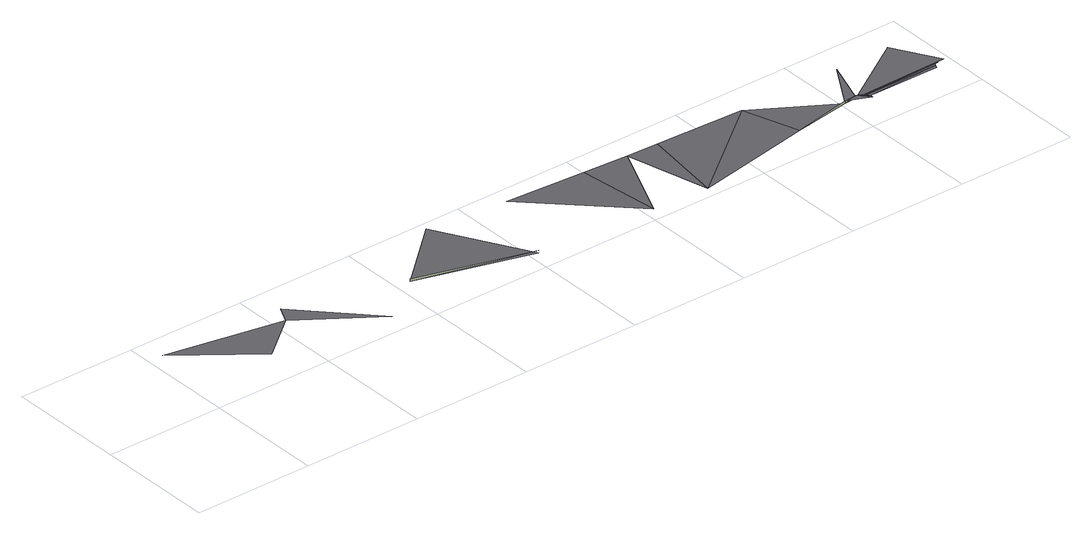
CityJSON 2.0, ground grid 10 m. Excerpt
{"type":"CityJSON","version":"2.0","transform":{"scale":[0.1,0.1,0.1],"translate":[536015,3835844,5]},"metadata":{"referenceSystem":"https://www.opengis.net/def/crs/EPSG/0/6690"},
"CityObjects":{
"road1":{"type":"Road","attributes":{"RoadStructureAttribute.sectionType":"1"},"geometry":[{"type":"MultiSurface","lod":"3","boundaries":[[[0,1,2]],[[3,0,4]],[[5,6,7]],[[8,5,9]],[[10,11,12]],[[13,10,12]],[[14,13,15]],[[16,14,15]],[[16,15,17]],[[16,17,18]],[[18,17,19]],[[18,19,20]],[[21,20,19]],[[18,20,22]],[[23,22,20]],[[20,24,23]],[[21,24,20]],[[24,25,23]],[[24,26,25]],[[27,18,22]],[[26,28,25]],[[21,29,24]],[[26,24,29]],[[30,31,26]],[[26,31,28]],[[31,32,28]],[[26,29,30]],[[31,30,32]],[[28,32,33]],[[25,28,34]],[[22,23,35]],[[23,25,35]],[[36,37,22]],[[32,38,33]],[[28,33,34]],[[39,22,37]]],"semantics":{"surfaces":[{"type":"TrafficArea","function":"2000"},{"type":"AuxiliaryTrafficArea","function":"2000"},{"type":"TrafficArea","function":"1010"}],"values":[0,0,1,2,2,2,2,2,2,2,1,1,0,1,1,1,0,1,1,2,1,0,0,0,1,1,0,1,0,0,0,0,0,0,0,2]}}]}
},
"vertices":[
[108,58,11],[9,75,12],[71,28,12],[115,72,11],[170,14,11],[212,45,9],[212,45,11],[308,18,10],[264,91,10],[308,18,8],[399,79,10],[332,84,10],[408,11,9],[437,77,10],[464,76,10],[455,8,9],[539,73,10],[554,26,10],[603,35,9],[603,35,11],[614,36,11],[622,27,11],[614,36,9],[616,35,9],[616,35,11],[618,34,10],[618,34,11],[626,73,10],[619,33,10],[622,29,11],[621,31,11],[619,33,11],[621,31,10],[684,33,10],[686,35,10],[689,36,9],[692,37,9],[695,37,9],[683,30,10],[674,74,9]
]}
